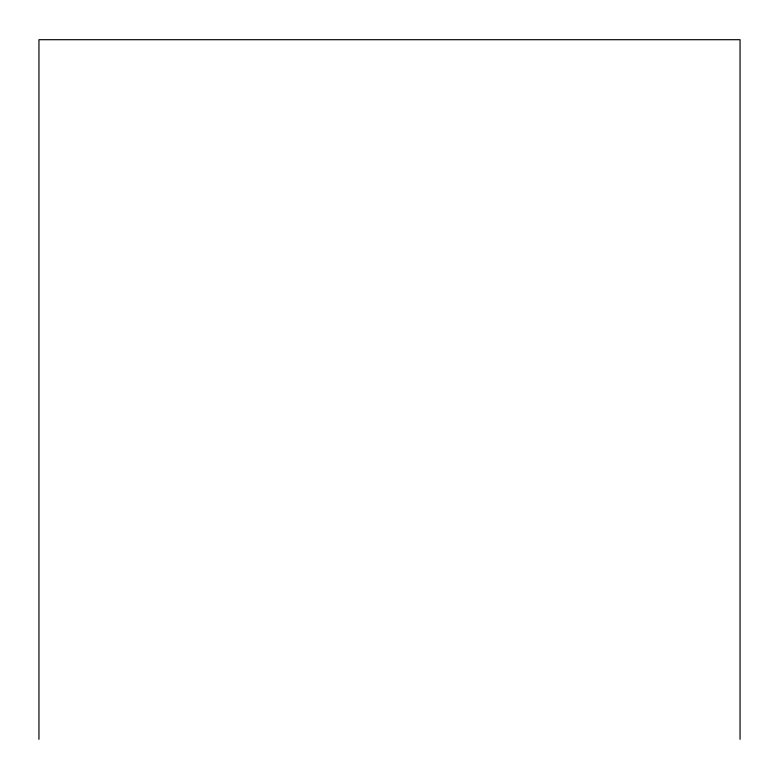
<?xml version="1.0" encoding="UTF-8"?>
<svg xmlns="http://www.w3.org/2000/svg" width="779" height="779" viewBox="0 0 779 779"><rect width="100%" height="100%" fill="white"/><g stroke="black" fill="none" stroke-linecap="round" stroke-linejoin="round"><path stroke-width="1.17" d="M740.05 739.3L740.05 39.7L38.95 39.7L38.95 739.3"/></g></svg>
